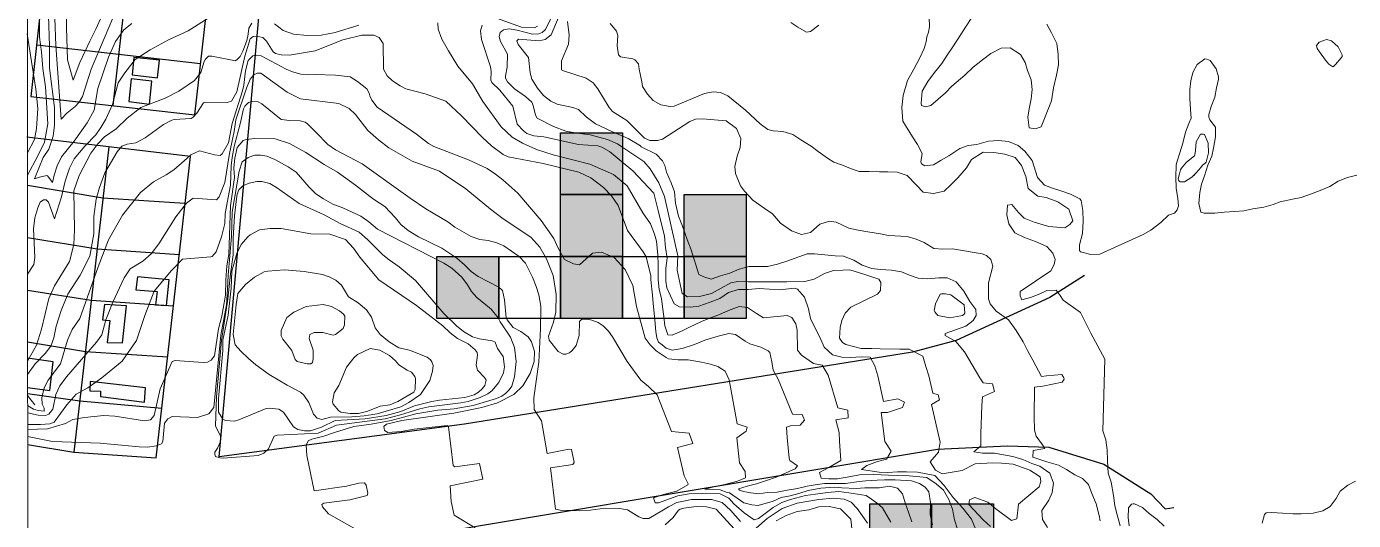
# Model space of a CAD drawing. Header units: metres. Extents: x 47 to 1988, y 46 to 663.
# Drawn here: x 958.8 to 1280.6, y 274.7 to 394.4 of the extents above; entities that cross this region are included whole.
import ezdxf

# ---------------------------------------------------------------- set-up
doc = ezdxf.new("R2010")
doc.units = ezdxf.units.M
for name, color, linetype in [('01_Fina', 7, 'Continuous'), ('02_Media', 7, 'Continuous'), ('casas', 80, 'Continuous'), ('predios', 220, 'Continuous')]:
    doc.layers.add(name, color=color, linetype=linetype)

msp = doc.modelspace()

# ---------------------------------------------------------------- hatches: boundary and pattern name
at = {"layer": '02_Media'}
h = msp.add_hatch(color=256, dxfattribs=at)
h.dxf.hatch_style = 1
h.paths.add_polyline_path([(1103.3, 368.69), (1088.3, 368.69), (1088.3, 353.69), (1103.3, 353.69)])
h = msp.add_hatch(color=256, dxfattribs=at)
h.dxf.hatch_style = 1
h.paths.add_polyline_path([(1103.3, 353.69), (1088.3, 353.69), (1088.3, 338.69), (1103.3, 338.69)])
h = msp.add_hatch(color=256, dxfattribs=at)
h.dxf.hatch_style = 1
h.paths.add_polyline_path([(1133.3, 353.69), (1118.3, 353.69), (1118.3, 338.69), (1133.3, 338.69)])
h = msp.add_hatch(color=256, dxfattribs=at)
h.dxf.hatch_style = 1
h.paths.add_polyline_path([(1073.3, 338.69), (1058.3, 338.69), (1058.3, 323.69), (1073.3, 323.69)])
h = msp.add_hatch(color=256, dxfattribs=at)
h.dxf.hatch_style = 1
h.paths.add_polyline_path([(1103.3, 338.69), (1088.3, 338.69), (1088.3, 323.69), (1103.3, 323.69)])
h = msp.add_hatch(color=256, dxfattribs=at)
h.dxf.hatch_style = 1
h.paths.add_polyline_path([(1133.3, 338.69), (1118.3, 338.69), (1118.3, 323.69), (1133.3, 323.69)])
h = msp.add_hatch(color=256, dxfattribs=at)
h.dxf.hatch_style = 1
h.paths.add_polyline_path([(1178.3, 278.69), (1163.3, 278.69), (1163.3, 263.69), (1178.3, 263.69)])
h = msp.add_hatch(color=256, dxfattribs=at)
h.dxf.hatch_style = 1
h.paths.add_polyline_path([(1193.3, 278.69), (1178.3, 278.69), (1178.3, 263.69), (1193.3, 263.69)])

# ---------------------------------------------------------------- linework, layer by layer
at = {"layer": '01_Fina', "linetype": 'Continuous', "lineweight": 9}
msp.add_line((960.78, 302.69), (959.03, 304.95), dxfattribs=at)
at = {"layer": '01_Fina', "lineweight": 9}
msp.add_lwpolyline([(959.22, 45.61), (1698.31, 45.61), (1697.87, 663.47), (958.78, 663.47), (959.22, 45.61)], dxfattribs=at)
at = {"layer": '01_Fina', "linetype": 'Continuous', "lineweight": 9}
for points in [[(968.47, 416.29), (968.47, 394.23), (968.73, 386.38), (970.09, 381.4), (971.7, 385.71), (974.09, 390.93), (975.59, 393.79), (978.64, 400.56)], [(959, 358.38), (961.54, 363.06), (963.1, 366.44), (963.92, 370.85), (963.41, 379.86), (962.72, 384.23), (962.41, 388.34), (961.96, 391.84), (961.91, 397.07), (961.36, 401.94), (960.51, 403.44), (958.96, 404.69)], [(959.01, 334.38), (960.57, 336.74), (960.81, 338.41), (960.44, 345.42), (960.78, 348.06), (961.48, 350.48), (962.12, 351.84), (962.88, 352.46), (963.5, 352.45), (964.11, 351.82), (965.55, 347.81), (967.25, 353.14), (968.17, 356.99), (969.21, 360.09), (970.29, 362.37), (972.92, 365.44), (975.55, 368.15), (976.83, 370), (977.97, 371.98), (979.65, 375.57), (980.97, 380.78), (982.62, 383.25), (985.16, 386.45), (988.8, 388.76), (993.19, 391.19), (997.95, 393.36), (1002.79, 396.51)], [(964.09, 397.09), (964.33, 389.72), (964.33, 384.37), (965.54, 374.81), (965.53, 370.56), (965.21, 367.88), (964.21, 364.67), (962.78, 362.67), (960.69, 357.5), (961.96, 357.95), (963.71, 358.3), (963.96, 358.17), (965.06, 356.66), (965.45, 358.4), (966.23, 360.63), (967.26, 362.86), (970.31, 366.67), (973.48, 371.11), (975.15, 374.2), (976.09, 379.42), (978.69, 386.98), (980.37, 390.82), (982.4, 393.66), (984.28, 395.15)], [(965.65, 396.48), (965.88, 389.81), (967.15, 371.95), (968.55, 373.4), (970.55, 375.02), (971.56, 376.07), (972.33, 377.48), (974.42, 384.13), (980.73, 398.99)], [(1082.7, 394.5), (1081.97, 394.14), (1078.84, 394.31), (1072.79, 396.46)], [(1086.86, 398.18), (1084.62, 393.74), (1083.8, 393.02), (1083.04, 392.68), (1081.48, 392.58), (1077.74, 393.6), (1075.81, 393.87), (1074.48, 393.65), (1073.61, 393.02), (1073.37, 391.95), (1073.71, 390.83), (1075.46, 387.77), (1075.36, 384.62), (1074.94, 382.52), (1074.98, 381.94), (1075.46, 381.02), (1077.11, 379.37), (1079.76, 377.5), (1081.33, 376.08), (1081.69, 375.29), (1082.19, 372.97), (1082.61, 372.22), (1086.55, 370.18), (1089.6, 369.09), (1092.29, 368.56), (1095.51, 368.15), (1099.66, 367.05), (1102.11, 366.03), (1103.41, 365.09), (1108.5, 361.68), (1109.99, 359.91), (1112.16, 356.52), (1113.52, 353.27), (1116.75, 338.83), (1116.56, 335.38), (1117.81, 329.68), (1119.1, 328.92), (1122.02, 329), (1124.91, 329.7), (1129.63, 332.31), (1131.27, 332.62), (1133.83, 332.57), (1136.75, 332.51), (1139.46, 332.52), (1143.14, 332.57), (1147.57, 332.61), (1149.81, 333.17), (1152.34, 334.54), (1154.53, 335.26), (1156.73, 335.4), (1158.43, 335.42), (1161.85, 334.4), (1165.46, 333.2), (1166.01, 332.38), (1165.93, 330.48), (1165.19, 329.54), (1158.68, 326.42), (1157.33, 324.92), (1156.51, 323.16), (1156.13, 321.48), (1155.95, 318.9), (1156.65, 317.87), (1157.46, 317.33), (1161.22, 316.4), (1163.76, 316.36), (1165.84, 316.34), (1170.55, 316.23), (1172.85, 316.2), (1176.15, 314.52), (1176.92, 312.05), (1177.6, 309.79), (1178.61, 305.56), (1179.89, 305.16), (1180.17, 303.96), (1178.29, 302.83), (1180.38, 293.69), (1179.99, 291.26), (1177.93, 288.89), (1179.25, 286.86), (1180.81, 285.97), (1185.69, 286.83), (1188.89, 288.42), (1193.03, 288.65), (1195.24, 288.62), (1198.05, 288.3), (1202.09, 286.88), (1204.6, 285.24), (1204.77, 284.1), (1204.39, 282.86), (1199.37, 278.62), (1198.93, 275.05), (1197.64, 274.68), (1193.89, 277.51), (1191.94, 279.1), (1188.78, 280.26), (1187.5, 279.7), (1187.33, 278.56), (1190.77, 274.82), (1192.55, 273.24)], [(1087.93, 397.05), (1086.05, 392.39), (1084.53, 391.32), (1083.13, 390.98), (1078.07, 391.42), (1077.7, 390.94), (1078.05, 390.09), (1080.52, 386.93), (1080.89, 383.21), (1081.32, 381.72), (1082.68, 379.46), (1084.17, 377.71), (1085.9, 376.38), (1087.44, 375.61), (1091.31, 374.83), (1092.65, 374.29), (1094.47, 372.55), (1096.77, 370.89), (1100.72, 368.96), (1104.67, 367.29), (1107.66, 365.49), (1107.88, 365.28), (1111.46, 363.49), (1113.02, 361.89), (1113.58, 360.73), (1113.99, 359.14), (1115.11, 356.54), (1115.94, 354.37), (1116.19, 351.64), (1116.87, 348.47), (1117.85, 346.01), (1119.04, 342.78), (1120.01, 340.33), (1121.87, 334.31), (1123.01, 333.72), (1124.82, 333.18), (1127.05, 333.98), (1129.36, 334.64), (1131.58, 335.61), (1134.05, 336.28), (1136.32, 336.28), (1138.45, 336.25), (1140.92, 336.86), (1143.14, 337.59), (1148.1, 339.3), (1149.89, 339.37), (1152.37, 339.11), (1154.86, 338.88), (1156.89, 338.74), (1159.39, 337.76), (1161.48, 336.6), (1163.79, 335.78), (1165.78, 335.5), (1168.57, 335.34), (1170.96, 334.96), (1172.89, 334.2), (1175.01, 333.44), (1177.31, 333.29), (1180.06, 333.54), (1182.07, 333.51), (1184.22, 332.56), (1186.08, 330.31), (1187.52, 327.78), (1188.99, 325.84), (1189.06, 324.38), (1188.39, 323.16), (1186.62, 321.81), (1181.6, 320.04), (1181.6, 319.5), (1184.15, 318.07), (1186.23, 315.55), (1190.02, 309.3), (1190.8, 308.06), (1193.09, 307.84), (1193.57, 305.95), (1190.63, 304.7), (1190.51, 302.53), (1190.21, 295.7), (1190.24, 292.76), (1188.55, 291.36), (1190.65, 291.03), (1193.51, 290.97), (1195.76, 290.61), (1197.97, 290.21), (1200.4, 289.46), (1202.58, 288.53), (1204.51, 287.86), (1206.93, 286.13), (1207.87, 283.72), (1207.51, 281.45), (1206.71, 279.59), (1204.99, 277.08), (1205.22, 274.9), (1206.38, 273.01)], [(1177.7, 396.74), (1177.79, 394.37), (1177.5, 393.06), (1177.16, 391.91), (1176.98, 390.77), (1176.47, 389.14), (1175.46, 386.86), (1173.95, 384.09), (1172.44, 381.32), (1171.41, 377.73), (1171.05, 374.79), (1171.33, 371.51), (1173.65, 367.73), (1174.89, 365.87), (1175.99, 363.63), (1175.66, 361.64), (1175.87, 361.12), (1176.67, 360.7), (1178.73, 360.89), (1180.57, 362.03), (1182.5, 363.12), (1185.11, 364.91), (1187.18, 365.59), (1189.26, 365.85), (1192.06, 366.65), (1194.52, 366.79), (1196.97, 366.59), (1199.25, 365.58), (1200.87, 364.25), (1202.64, 361.93), (1203.94, 357.84), (1205.65, 355.97), (1207.63, 355.24), (1209.85, 354.52), (1211.99, 353.83), (1214.25, 352.69), (1214.6, 352.24), (1214.97, 349.84), (1215.03, 347.26), (1214.92, 344.25), (1214.13, 341.49), (1214.16, 340.18), (1214.42, 339.78), (1216.92, 339.18), (1219.12, 339.24), (1229.61, 343.99), (1231.45, 345.08), (1233.89, 346.95), (1235.71, 348.73), (1237.19, 349.2), (1237.86, 350.02), (1238.2, 351), (1237.99, 352.72), (1237.57, 355.28), (1237.51, 357.94), (1237.62, 360.85), (1237.74, 361.58), (1238.46, 363.8), (1239.2, 366.2), (1239.9, 368.85), (1240.68, 370.95), (1241.22, 372.24), (1241.11, 374.35), (1240.9, 377.03), (1240.95, 379.16), (1241.17, 381.29), (1241.62, 383.3), (1242.71, 385.23), (1244.53, 386.58), (1245.05, 386.57), (1245.88, 386.23), (1247.34, 384.22), (1247.86, 382.22), (1247.86, 381.7), (1247.35, 379.6), (1246.95, 377.31), (1246.09, 375.09), (1245.49, 373.09), (1245.51, 372.47), (1245.79, 371.83), (1247.14, 370.03), (1247.11, 367.69), (1246.69, 364.97), (1246.24, 362.99), (1245.27, 360.8), (1244.45, 358.27), (1243.76, 356.22), (1243.31, 354.19), (1243.09, 351.56), (1243.58, 349.45), (1244.38, 349.18), (1247.01, 349.21), (1249.27, 349.42), (1251.85, 349.56), (1254.05, 349.74), (1256.17, 350.21), (1258.86, 350.68), (1261.16, 351.31), (1262.81, 351.94), (1265.79, 352.57), (1267.89, 353.02), (1270.2, 353.81), (1272.55, 354.67), (1274.88, 355.68), (1276.93, 356.93), (1279.13, 357.88), (1281.39, 358.42)], [(1188.02, 396.63), (1186.5, 394.26), (1185.41, 392.48), (1183.41, 389.49), (1182.06, 387.52), (1180.75, 385.52), (1179, 383.33), (1177.4, 381.11), (1176.02, 378.74), (1175.75, 375.9), (1175.81, 375.33), (1176.77, 375.01), (1178.08, 375.32), (1181.63, 378.36), (1183.22, 380), (1186.33, 382.63), (1188.39, 384.62), (1190.64, 386.34), (1192.63, 387.88), (1195.13, 389.2), (1197.36, 389.29), (1199.85, 387.67), (1200.96, 385.76), (1201.55, 383.76), (1202.4, 381.53), (1202.68, 379.18), (1202.41, 376.91), (1201.93, 374.47), (1201.62, 372.46), (1201.94, 369.9), (1203.4, 369.62), (1204.88, 370.1), (1207.35, 376.4), (1207.89, 379.58), (1208.55, 382.63), (1209.05, 385.14), (1209.01, 387.7), (1208.62, 390.35), (1207.38, 392.9), (1206.27, 395)], [(958.97, 392.66), (961.03, 379.29), (961.54, 374.59), (961.17, 369.75), (960.67, 367.07), (958.99, 363.81)], [(959.03, 313.32), (961.23, 317.23), (962.4, 321.08), (964.21, 328.5), (965.55, 331.56), (969.16, 337.44), (970.25, 341.56), (970.43, 345.18), (970.25, 354.59), (971.55, 358.31), (974.37, 363.75), (976.08, 366.01), (977.66, 367.69), (980.55, 369.64), (983.21, 372.22), (986.48, 374.78), (992.36, 377.06), (995.75, 378.76), (999.52, 381.32), (1001.06, 383.31), (1001.87, 385.96), (1002.17, 386.55), (1002.94, 387.24), (1003.71, 387.24), (1009.44, 386.12), (1009.97, 386.51), (1010.55, 387.19), (1011.23, 388.5), (1012.1, 390.82), (1012.48, 392.03), (1012.73, 394.05), (1013.43, 395.26)], [(1018.95, 395.13), (1021.04, 393.45), (1023.55, 392.61), (1026.86, 392.24), (1030.26, 392.38), (1033.65, 392.97), (1039.38, 394.81)], [(1058.52, 395.35), (1058.62, 393.79), (1059.49, 391.41), (1061.09, 388.52), (1063.42, 384.86), (1066.95, 380.53), (1069.48, 376.28), (1073.88, 370.11), (1076.59, 367.59), (1079.03, 366.16), (1082.48, 364.62), (1086.49, 363.35), (1095.38, 361.05), (1101.14, 358.54), (1104.48, 355.84), (1108.25, 349.26), (1110.14, 346.57), (1111.07, 344.14), (1111.53, 342.37), (1111.87, 339.04), (1111.98, 336.73), (1111.95, 334.72), (1111.93, 333), (1112.19, 330.69), (1112.74, 328.53), (1113.01, 326.49), (1113.38, 324.16), (1113.61, 321.91), (1114.32, 319.7), (1115.36, 319.61), (1117.62, 320.6), (1119.58, 321.52), (1122.44, 322.91), (1124.65, 323.85), (1126.7, 324.54), (1129.06, 325.62), (1131.63, 326.6), (1133.61, 326.32), (1135.82, 324.84), (1137.53, 323.84), (1143.22, 324.38), (1144.36, 323.88), (1145.39, 322.35), (1145.66, 320.86), (1145.8, 315.97), (1146.75, 314.76), (1149.62, 312.75), (1151.77, 312.35), (1153.16, 309.89), (1155.57, 301.97), (1158, 301.46), (1158.02, 299.59), (1155.1, 299.1), (1155.89, 296.02), (1155.91, 293.94), (1156.14, 291.54), (1156.26, 289.22), (1153.37, 287.53), (1151.13, 286.3), (1151.51, 284.92), (1153.39, 284.77), (1155.5, 284.75), (1158.69, 285.31), (1160.81, 285.74), (1164.29, 285.85), (1167.86, 285.64), (1170.04, 285.58), (1172.84, 285.5), (1177.1, 285.14), (1179.37, 283.59), (1181.2, 282.05), (1182.45, 279.81), (1183.39, 277.43), (1183.81, 274.84), (1184.54, 272.61)], [(1069.25, 394.81), (1068.91, 393.36), (1069.1, 391.32), (1071.33, 384.71), (1071.47, 383.54), (1071.38, 381.4), (1071.65, 380.84), (1073.58, 378.98), (1076.73, 375.17), (1077.79, 370.8), (1079.32, 369.13), (1080.13, 368.5), (1081.83, 367.98), (1084.24, 367.7), (1092.68, 365.82), (1097.3, 365.54), (1098.33, 365.2), (1100.16, 364.13), (1105.83, 359.47), (1110.89, 354.04), (1112, 349.82), (1113.51, 343.62), (1113.76, 340.88), (1114.16, 338.29), (1113.84, 335.85), (1113.8, 332.68), (1114.04, 331.07), (1115.81, 327.24), (1117.15, 326.46), (1119.8, 326.38), (1121.85, 326.68), (1124.58, 327.6), (1126.91, 328.54), (1129.06, 329.95), (1131.42, 330.7), (1133.81, 330.7), (1136.49, 330.91), (1141.46, 330.62), (1144.98, 331.02), (1145.8, 330.75), (1147.48, 328.86), (1148.41, 326.01), (1148.93, 323.66), (1150.01, 321.3), (1151.19, 319.15), (1152.2, 316.7), (1154.24, 314.87), (1156.55, 314.25), (1158.64, 314.2), (1161.2, 314.33), (1163.38, 314.31), (1164.53, 312.21), (1165.26, 309.76), (1166.66, 303.56), (1170.07, 304.18), (1171.7, 303.36), (1171.24, 302.06), (1167.56, 300.89), (1166.05, 300.83), (1166.93, 293.82), (1168.51, 291.45), (1167.37, 289.57), (1165.14, 288.96), (1162.57, 287.98), (1161.25, 287.02), (1165.53, 286.38), (1167.64, 286.35), (1169.98, 286.44), (1172.16, 286.46), (1174.84, 286.42), (1179.07, 285.56), (1181.31, 283.14), (1183.55, 280.29), (1185.86, 277.68), (1187.98, 275), (1188.9, 272.69)], [(1090, 395.64), (1090.38, 392.32), (1090.23, 390.14), (1088.5, 386.12), (1088.54, 383.96), (1089.02, 383.68), (1094.48, 381.95), (1096.23, 380.78), (1097.34, 379.32), (1100.11, 374.81), (1100.93, 373.81), (1104.37, 371.69), (1108.62, 367.41), (1109.93, 366.8), (1111.83, 366.83), (1113.02, 367.17), (1119.67, 371.38), (1121.04, 371.96), (1122.69, 372.1), (1128.44, 371.58), (1130.97, 369.75), (1131.98, 367.27), (1131.84, 365.12), (1131.1, 362.99), (1130.59, 360.49), (1130.74, 358.83), (1131.97, 355.85), (1132.91, 354.49), (1134.95, 352.32), (1137.66, 350.4), (1139.71, 349.03), (1141.64, 346.73), (1144.27, 344.89), (1146.77, 344.03), (1148.89, 344.53), (1151.21, 346.51), (1153.49, 347.22), (1155.16, 347.03), (1158.21, 345.59), (1160.51, 345.06), (1162.84, 344.63), (1165.86, 344.19), (1167.86, 343.77), (1172.38, 343.5), (1174.57, 342.92), (1176.5, 342.06), (1178.85, 340.59), (1181.05, 340.49), (1183.37, 340.53), (1190.55, 339.3), (1191.64, 338.89), (1192.65, 337.97), (1193.13, 336.32), (1192.08, 332.3), (1192.05, 328.45), (1192.46, 327.24), (1193.91, 325.47), (1196.96, 323.35), (1198.78, 320.77), (1200.46, 318.01), (1201.51, 315.92), (1202.85, 313.52), (1204.93, 309.6), (1206.15, 309.73), (1209.86, 310.06), (1210.38, 309.3), (1210.4, 308.94), (1209.98, 308.18), (1205.28, 307.23), (1203.21, 306.98), (1203.13, 299.78), (1203.24, 296.62), (1203.66, 295.12), (1205.19, 293), (1205.75, 292.13), (1202.95, 291.63), (1202.85, 290.01), (1206.26, 288.93), (1209.07, 288.11), (1210.97, 287.02), (1213.04, 285.79), (1214.85, 284.84), (1216.32, 283.38), (1217.15, 281.26), (1218.17, 278.76), (1218.92, 275.91), (1219.13, 274.63)], [(1224.06, 273.35), (1223.29, 276.04), (1222.73, 278.27), (1222.4, 280.77), (1221.85, 283.95), (1221.1, 286.18), (1220.92, 289.22), (1220.84, 291.8), (1220.58, 294.2), (1219.78, 296.43), (1220.27, 313.81), (1216.89, 320.06), (1214.39, 325.12), (1210.19, 328.13), (1209.43, 329.24), (1208.49, 330.54), (1206.27, 330.46), (1204.34, 329.56), (1202.27, 328.73), (1200.15, 328.21), (1199.78, 329.13), (1199.78, 330.21), (1207.24, 335.25), (1207.99, 336.74), (1208.24, 337.99), (1207.71, 339.53), (1206.21, 341.09), (1203.51, 342.31), (1200.84, 343.32), (1198.44, 344.44), (1197.05, 346.59), (1196.53, 348.75), (1196.7, 351.12), (1197.76, 351.3), (1199.37, 349.32), (1200.76, 347.98), (1203.14, 347.05), (1206.7, 345.99), (1210.62, 345.61), (1211.78, 346.42), (1212.52, 347.34), (1211.59, 350.14), (1208.93, 351.91), (1206.04, 353.03), (1204.03, 353.32), (1201.71, 355.2), (1201.15, 358.12), (1200.09, 360.74), (1198.56, 362.72), (1196.06, 363.51), (1193.34, 363.93), (1190.83, 363.98), (1187.99, 362.22), (1186.73, 360.22), (1184.68, 357.76), (1182.86, 356.01), (1181.35, 354.56), (1178.76, 353.97), (1176.21, 354.27), (1174.59, 355.99), (1172.4, 358.32), (1169.92, 359.13), (1167.67, 359.21), (1165.66, 359.24), (1163.12, 359.27), (1160.73, 359.32), (1158.61, 360.04), (1156.68, 360.8), (1154.58, 361.53), (1153.04, 362.52), (1150.8, 364.12), (1149.04, 365.46), (1146.55, 367.01), (1144.6, 368.25), (1142.21, 368.99), (1139.89, 369.16), (1138.57, 369.5), (1136.72, 370.82), (1133.14, 374.15), (1128.85, 377.63), (1127.09, 378.41), (1125.33, 378.6), (1123.18, 378.21), (1115.81, 375.14), (1114.9, 375.08), (1112.58, 375.48), (1110.72, 376.5), (1109.4, 378.07), (1108.18, 379.91), (1107.99, 381.05), (1107.37, 384.07), (1107.22, 385.4), (1106.32, 386.33), (1105.84, 386.58), (1102.83, 387.11), (1102.35, 387.62), (1102.06, 389.8), (1102.17, 392.24), (1101.89, 393.31), (1100.32, 395.2)], [(1144.16, 395.4), (1145.85, 394.26), (1147.97, 393.05), (1148.9, 393.2), (1150.93, 394.79)], [(959.03, 310.1), (960.86, 312.7), (963.3, 315.17), (964.67, 316.92), (965.39, 318.98), (965.95, 321.82), (967.17, 325.56), (968.78, 329.55), (971.82, 334.16), (974.09, 338.79), (975.07, 344.21), (975.13, 348.35), (975.65, 352.6), (976.46, 355.42), (977.79, 358.96), (980.77, 364.06), (981.92, 365.44), (983.17, 365.96), (985.29, 366.23), (987.53, 367.48), (991.97, 370.71), (994.05, 371.71), (994.6, 371.9), (998.74, 372.16), (999.23, 372.45), (1000.12, 373.44), (1001.68, 375.96), (1002.17, 376.08), (1007.44, 376.04), (1008.52, 376.36), (1009.78, 378.64), (1011.73, 387.27), (1013.01, 391.44), (1013.78, 392.06), (1014.64, 392.13), (1016.07, 391.75), (1017, 390.88), (1018.6, 388.29), (1019.19, 387.94), (1020.5, 387.58), (1022.59, 387.48), (1028.74, 388.55), (1035.5, 391.2), (1040.12, 392.37), (1043.02, 392.38), (1044.33, 391.75), (1045.3, 390.34), (1045.35, 384.07), (1046.27, 382.53), (1047.53, 381.27), (1049.37, 380.05), (1050.73, 379.37), (1055.42, 378.1), (1060.47, 376.33), (1064.28, 372.77), (1069.39, 367.5), (1071.51, 365.53), (1074.34, 363.42), (1075.6, 362.82), (1084.04, 361.21), (1092.7, 359.15), (1095.65, 357.72), (1098.71, 355.42), (1100.68, 353.41), (1102.24, 351.04), (1104.56, 344.96), (1108.35, 339.83), (1109.06, 338.61), (1110.19, 333.97), (1110.17, 333), (1110.6, 329.28), (1110.74, 327.31), (1111.17, 323.31), (1111.39, 320.47), (1111.61, 318.94), (1112.09, 317.95), (1112.9, 317.29), (1113.87, 316.46), (1115.34, 315.95), (1117.8, 316.41), (1120.8, 317.34), (1123.25, 318.42), (1126.56, 319.4), (1129.13, 320.05), (1130.74, 319.77), (1133.05, 318.18), (1134.19, 317.51), (1136.83, 316.68), (1138.64, 315.78), (1139.06, 315.38), (1139.53, 313.12), (1139.89, 311.13), (1141.07, 308.98), (1144.56, 300.43), (1146.92, 300.4), (1147.42, 299.02), (1146.44, 297.82), (1144.09, 297.62), (1143.09, 297.3), (1143.28, 294.79), (1143.78, 289.8), (1143.91, 289.21), (1145.77, 287.96), (1145.22, 287.2), (1142.41, 285.96), (1140.55, 285.2), (1138.26, 284.36), (1135.81, 283.56), (1133.55, 283), (1131.49, 282.36), (1131.72, 282.02), (1132.63, 281.71), (1134.44, 281.38), (1136.4, 281.16), (1138.46, 281.49), (1140.83, 281.58), (1143.22, 282.03), (1145.79, 282.45), (1148.07, 283.02), (1150.05, 283.33), (1152.32, 283.68), (1155.05, 283.67), (1157.44, 283.64), (1160.69, 284.17), (1162.35, 284.3), (1165.08, 284.42), (1166.9, 284.55), (1169.47, 284.51), (1173.4, 284.31), (1175.35, 283.68), (1176.71, 282.76), (1177.64, 281.6), (1178.06, 279.01), (1177.95, 276.15), (1178.51, 273.61)], [(1275.68, 384.66), (1276.27, 385.25), (1277.63, 386.84), (1277.87, 387.17), (1277.9, 387.6), (1276.9, 389.55), (1275.26, 390.99), (1274.03, 391.26), (1272.26, 390.67), (1271.67, 389.85), (1271.79, 389.14), (1272.39, 388.33), (1273.81, 386.25), (1274.65, 385.32), (1275.62, 384.71)], [(959.04, 302.56), (960.45, 301.69), (961.59, 301.34), (963.06, 301.22), (963.07, 301.89), (962.57, 302.85), (962.47, 304.4), (963.02, 306.85), (964.06, 308.73), (966.99, 312.68), (968.75, 318.42), (969.82, 320.99), (971.67, 323.68), (976.12, 336.17), (978.67, 342.73), (982.02, 348.72), (986.42, 354.18), (989.54, 356.81), (992.67, 358.5), (994.49, 359.72), (997.04, 361.9), (998.61, 363.33), (1000.76, 364.33), (1004.37, 363.3), (1005.76, 363.19), (1006.22, 363.59), (1007.74, 366.22), (1008.62, 370.93), (1011.12, 378.84), (1011.45, 380.23), (1011.91, 383.69), (1012.57, 386.2), (1013.67, 387.35), (1014.48, 387.48), (1015.69, 387.37), (1021.76, 384.08), (1023.32, 383.43), (1025.34, 382.91), (1027.04, 382.75), (1028.77, 382.83), (1033.74, 382.66), (1037.23, 382.24), (1039.08, 381.15), (1041.29, 379.33), (1041.89, 378.26), (1042.01, 377.62), (1042.52, 376.55), (1043.83, 374.87), (1053.32, 368.32), (1056.29, 366.06), (1057.58, 365.39), (1065.93, 362.11), (1070.49, 359.99), (1072.52, 358.68), (1074.33, 357.25), (1077.9, 354.05), (1083.6, 347.44), (1086.67, 343.05), (1087.6, 340.86), (1089.25, 337.94), (1091.41, 336.94), (1092.85, 336.68), (1096.03, 339.53), (1098.21, 339.74), (1101.33, 338.48), (1103.94, 335.55), (1105.82, 331.65), (1106.71, 326.57), (1108.78, 318.89), (1110, 317.25), (1111.49, 315.84), (1113.87, 314.18), (1114.5, 313.87), (1116.86, 313.63), (1119.23, 313.62), (1122.51, 313.07), (1124.63, 312.55), (1126.43, 312.04), (1128.21, 310.87), (1129.19, 308.78), (1131.1, 298.14), (1133.57, 297.33), (1133.35, 296.31), (1131.03, 294.75), (1131.73, 288.63), (1133.08, 286.56), (1133.12, 285.03), (1131.23, 284.19), (1128.11, 283.43), (1126.14, 283), (1123.25, 282.28), (1127.03, 282.08), (1128.69, 281.46), (1129.29, 281.37), (1132.74, 278.98), (1134.7, 278.5), (1136.21, 278.33), (1139.85, 279.35), (1141.83, 280.23), (1143.96, 280.66), (1146.08, 281.23), (1148.36, 281.96), (1151.39, 282.53), (1154.72, 282.79), (1156.53, 282.61), (1160.03, 282.47), (1162.07, 282.61), (1165.59, 282.61), (1168.09, 283.02), (1170.05, 282.54), (1171.24, 281.16), (1171.88, 278.95), (1172.68, 276.69), (1173.48, 274.36)], [(959.04, 300.81), (961.61, 300.23), (963.34, 300.13), (964.21, 300.47), (965.15, 301.66), (965.85, 305.24), (966.86, 307.31), (968.49, 309.49), (975.76, 317.95), (977.04, 319.72), (978, 323.33), (979.74, 327.58), (982.48, 333.53), (983.95, 335.69), (986.96, 337.54), (989.03, 339.3), (990.88, 341.72), (994.95, 348.28), (997.59, 351.65), (999.18, 352.8), (1004.84, 352.45), (1005.53, 353.16), (1006.88, 356.65), (1007.97, 363.65), (1009.14, 368.98), (1009.53, 371.82), (1012.11, 379.47), (1013.03, 381.7), (1013.8, 382.67), (1014.73, 383.11), (1015.63, 383.11), (1022, 378.51), (1025.21, 376.91), (1034.51, 375.81), (1037.01, 374.58), (1038.54, 373.12), (1041.59, 369.25), (1044.15, 366.97), (1046.66, 365.05), (1052.29, 361.83), (1058.92, 359.4), (1065.35, 355.11), (1071.31, 350.19), (1074.41, 347.85), (1081.12, 343.37), (1083.29, 340.95), (1084.87, 338.13), (1086.54, 334.11), (1087.2, 329.51), (1087.13, 325.16), (1086.61, 322.75), (1085.36, 319.39), (1085.55, 318.38), (1087.71, 315.64), (1088.91, 314.98), (1089.59, 315.01), (1090.45, 315.35), (1091.1, 315.92), (1092.08, 317.11), (1092.84, 319.52), (1092.89, 322.9), (1093.34, 323.39), (1093.97, 323.53), (1094.79, 323.51), (1095.89, 323.24), (1097.38, 322.71), (1098.65, 321.9), (1099.89, 320.6), (1100.9, 319.25), (1104.47, 313.27), (1107.75, 308.72), (1109.66, 307.17), (1111.69, 305.16), (1115.2, 296.26), (1119.51, 295.82), (1120.35, 293.35), (1116.64, 292.36), (1118.24, 285.47), (1119.25, 283.56), (1119.2, 283.3), (1116.53, 281.82), (1113.28, 280.98), (1110.8, 280.16), (1111.26, 278.95), (1112.02, 278.94), (1116.73, 280.7), (1119.46, 281.12), (1122.79, 281.23), (1127.02, 281.17), (1129.13, 280.09), (1130.32, 278.71), (1132.86, 276.56), (1135.25, 274.83), (1136.32, 275.15), (1139.84, 277.83), (1141.97, 279.02), (1144.1, 279.75), (1147.74, 280.76), (1150.16, 281.03), (1153.04, 281.45), (1155.77, 281.72), (1158.23, 281.42), (1162.38, 280.73), (1163.7, 279.89), (1165.19, 278.81), (1166.34, 277.79), (1168.41, 274.26)], [(1131.96, 274.47), (1129.52, 277.18), (1127.48, 279.08), (1124.91, 279.76), (1120.02, 279.76), (1117.31, 279.22), (1116.5, 279.08), (1114.46, 277.99), (1112.85, 277.03), (1109.71, 275.16), (1108.35, 275.18), (1107.28, 275.6), (1104.55, 277.26), (1102.58, 277.55), (1099.12, 277.65), (1095.51, 277.17), (1093, 277.02), (1088.24, 277.17), (1087.09, 277.41), (1085.88, 287.42), (1091.27, 288.24), (1091.61, 288.72), (1090.96, 291.86), (1090.31, 291.95), (1085.06, 290.94), (1083.66, 298.82), (1081.87, 301.57), (1081.79, 304.42), (1083.04, 313.04), (1083.45, 321.11), (1083.53, 326.66), (1083.05, 329.36), (1082.34, 331.42), (1081.46, 333.7), (1079.82, 337.11), (1078.22, 338.7), (1074.53, 341.24), (1072.81, 342.01), (1070.73, 342.56), (1068.69, 342.82), (1066.61, 343.53), (1062.66, 345.77), (1060.93, 347.09), (1055.66, 350.25), (1051.86, 352.79), (1040.2, 361.16), (1033.71, 364.53), (1031.84, 365.82), (1029.06, 368.79), (1026.93, 370.85), (1026.32, 371.25), (1025.11, 371.57), (1022.66, 371.64), (1020.5, 371.92), (1015.84, 375.69), (1014.99, 376.2), (1013.51, 376.26), (1012.6, 376.05), (1011.69, 375.12), (1011.41, 374.45), (1010.69, 371.17), (1009.17, 365.39), (1008.68, 362.7), (1008.42, 360.67), (1008.28, 356), (1006.99, 349.13), (1006.85, 346.7), (1006.08, 343.49), (1004.75, 339.78), (1003.83, 338.72), (1003.44, 338.57), (996.57, 338.07), (993.95, 335.26), (989.74, 330.28), (987.45, 324.36), (985.43, 318.3), (981.99, 313.3), (977.02, 309.24), (973.62, 306.83), (970.85, 305.3), (968.58, 302.69), (965.44, 298.54), (964.43, 298.14), (962.13, 297.92), (959.04, 297.96)], [(1067.62, 272.92), (1062.51, 275.98), (1061.75, 279.25), (1061.53, 283.06), (1069.42, 284.71), (1068.67, 288.52), (1062.68, 287.66), (1062.21, 288), (1061.14, 297.39), (1060.8, 297.73), (1052.81, 296.81), (1049.67, 296.28), (1046.41, 296.04), (1045.59, 296.47), (1045.43, 297.46), (1046.07, 298.03), (1049.83, 298.9), (1062.39, 300.68), (1069.2, 302.07), (1073.03, 303.18), (1076.94, 305.2), (1079.17, 307.36), (1080.96, 310.31), (1081.9, 313.19), (1081.95, 315.68), (1081.26, 318.02), (1080.46, 319.19), (1078.63, 320.47), (1076.78, 321.48), (1075.32, 323.35), (1075.1, 323.85), (1074.73, 328.16), (1074.19, 330.43), (1073.33, 331.23), (1068.31, 333.82), (1066.58, 335.06), (1065.01, 336.66), (1063.1, 338.29), (1059.5, 340.73), (1053.84, 343.45), (1051.34, 344.98), (1049.59, 346.48), (1048.27, 348.08), (1045.65, 350.77), (1042.95, 352.55), (1038.59, 356.02), (1034.21, 359.14), (1031, 360.99), (1026.53, 363.91), (1022.53, 366.07), (1019.05, 367.21), (1014.14, 367.26), (1012.02, 367.07), (1011.31, 366.83), (1009.83, 365.08), (1009.3, 362.5), (1009.06, 360.16), (1009.19, 357.87), (1008.23, 350.96), (1007.84, 339.15), (1007.38, 336.44), (1007.11, 333.01), (1007.05, 329.29), (1006.14, 324.23), (1005.35, 321.13), (1004.34, 314.63), (1003.57, 313.57), (1002.66, 313.08), (1001.65, 312.99), (994.86, 313.45), (994.07, 313.27), (991.15, 306.62), (989.76, 300.13), (988.81, 299.12), (987.35, 298.88), (980.19, 299.94), (977.51, 300.13), (972.82, 299.65), (970.02, 299.16), (968.22, 298.18), (963.89, 296.88), (959.04, 296.78)], [(1241.85, 358.33), (1243.58, 360.23), (1244.01, 360.86), (1244.59, 361.26), (1244.87, 361.56), (1245.42, 363.8), (1245.34, 366.17), (1244.49, 368.24), (1244.27, 368.36), (1243.49, 368.35), (1242.45, 366.52), (1242.26, 364.39), (1242.15, 363.32), (1242.03, 363.06), (1240.11, 361.57), (1238.9, 360.08), (1238.66, 359.7), (1238.41, 358.72), (1238.12, 357.48), (1238.19, 357.17), (1238.33, 356.98), (1238.61, 356.81), (1239.6, 356.75), (1241.42, 357.96), (1242.45, 358.96)], [(959.04, 295.01), (965.06, 293.82), (976.61, 293.45), (986.07, 292.53), (988.15, 292.5), (990.26, 292.78), (991.5, 293.25), (991.81, 293.86), (992.26, 298.3), (993.08, 299.36), (994.11, 299.91), (1000.28, 299.66), (1002.98, 300.52), (1004.23, 302.06), (1005.94, 319.63), (1007.24, 326.99), (1007.53, 330.78), (1007.64, 334.14), (1008.49, 343.57), (1008.66, 349.42), (1010.36, 359.37), (1011.06, 361.66), (1012.54, 362.71), (1014.17, 363.23), (1015.56, 363.23), (1017.05, 362.99), (1019.01, 362.23), (1022.23, 360.45), (1024.15, 359.12), (1027.34, 355.47), (1028.92, 353.89), (1030.79, 352.64), (1033.04, 351.4), (1035.49, 350.49), (1039.87, 348.5), (1041.8, 347.13), (1043.91, 345.31), (1059.97, 337.07), (1061.94, 335.83), (1064.33, 333.67), (1065.75, 331.8), (1066.73, 330.17), (1068.02, 328.78), (1071.48, 325.88), (1073.18, 323.81), (1073.61, 322.87), (1076.15, 319.1), (1077.16, 316.63), (1077.51, 313.21), (1077.13, 309.53), (1076.45, 307.21), (1075.83, 306.39), (1074.96, 305.48), (1074.05, 304.85), (1072.75, 304.23), (1067.12, 302.59), (1062.5, 301.77), (1058.5, 301.43), (1053.21, 300.57), (1047.23, 298.93), (1042.38, 298.03), (1038.17, 297.45), (1033.43, 296.03), (1030.89, 295.1), (1027.97, 294.43), (1027.07, 293.97), (1026.59, 292.96), (1026.73, 290.41), (1028.56, 281.89), (1036.37, 283.04), (1039.38, 283.72), (1040.78, 283.83), (1041.13, 283.26), (1041.53, 281.28), (1041.39, 280.78), (1037.2, 279.72), (1030.92, 278.88), (1030.41, 278.58), (1030.55, 278.03), (1032, 276.3), (1039.01, 272.3)], [(1182.71, 323.79), (1185.34, 324.28), (1185.82, 324.42), (1186.13, 324.65), (1186.35, 324.96), (1186.16, 326.95), (1182.96, 329.4), (1181.69, 329.61), (1180.65, 329.65), (1180.34, 329.53), (1179.25, 327.23), (1178.92, 325.62), (1179.06, 325.31), (1179.8, 324.38), (1182.73, 323.78)], [(1281.12, 284.25), (1279.24, 283.28), (1277.39, 281.79), (1276.37, 279.98), (1274.95, 278.08), (1273.21, 277.04), (1270.83, 276.43), (1267.94, 276.3), (1265.86, 276.32), (1263.37, 276.43), (1260.84, 276.6), (1259.44, 276.57), (1258.99, 276.15), (1258.44, 274.07)], [(1162.77, 274.07), (1161.44, 275.89), (1160.25, 277.57), (1158.76, 279.11), (1157.11, 279.88), (1154.39, 280.07), (1150.97, 279.74), (1148.51, 279.35), (1145.65, 278.91), (1142.04, 277.6), (1138.44, 275.13), (1135.76, 272.84)], [(1130.39, 272.66), (1126.07, 277.4), (1123.68, 278), (1121.16, 278.04), (1118.23, 277.71), (1117.33, 277.46), (1116.9, 277.17), (1115.57, 275.44), (1113.68, 273.64)], [(1159, 271.99), (1158.7, 274.98), (1156.18, 277.52), (1153.41, 278.05), (1150.92, 277.96), (1148.48, 277.29), (1145.67, 276.85), (1142.99, 275.89), (1140.6, 274.57)], [(1234.69, 273.29), (1232.99, 274.92), (1231.04, 276.37), (1229.4, 277.86), (1227.51, 278.71), (1227.21, 278.71), (1226.8, 278.6), (1226.06, 277.73), (1226, 275.41), (1226.21, 273.42)]]:
    msp.add_lwpolyline(points, dxfattribs=at)
for points in [[(1018.8, 295.09), (1017.47, 292.09), (1016.29, 291.03), (1014.99, 290.46), (1006.49, 289.76), (1005.62, 289.84), (1004.58, 290.16), (1004.42, 290.76), (1004.48, 291.28), (1005.13, 292.24), (1005.8, 293.83), (1005.81, 295.12), (1004.63, 297.63), (1004.88, 304.67), (1006.08, 318.34), (1007.62, 328.31), (1008.23, 334.49), (1008.87, 339.1), (1008.9, 343.05), (1009.19, 348.51), (1009.7, 352.69), (1009.85, 353.77), (1010.27, 354.89), (1011.2, 355.85), (1012.77, 356.47), (1014.66, 356.85), (1015.87, 356.88), (1017.76, 356.35), (1019.44, 355.42), (1024.93, 351.56), (1030.95, 348.77), (1034.81, 346.66), (1039.48, 344.56), (1041.48, 342.84), (1045.16, 339.11), (1046.69, 337.84), (1049.17, 336.15), (1053.08, 332.83), (1059.97, 324.9), (1063.09, 321.87), (1064.75, 320.49), (1066.96, 319.17), (1068.66, 318.72), (1071.74, 318.21), (1072.44, 317.94), (1072.97, 316.38), (1074.36, 314.42), (1074.72, 311.93), (1074.43, 310.47), (1073.3, 308.1), (1071.59, 306.12), (1070.63, 305.43), (1068.8, 304.47), (1065.87, 303.5), (1064.09, 303.17), (1056.34, 302.25), (1054.17, 301.77), (1049.46, 300.26), (1045.75, 299.36), (1033.95, 297.82), (1029.47, 295.85), (1019.56, 295.37)], [(1068.42, 305.77), (1069.28, 306.63), (1069.91, 307.45), (1070.26, 308.71), (1069.86, 309.38), (1068.17, 311.1), (1067.8, 312.34), (1068.17, 314.79), (1068.05, 315.43), (1067.55, 316.09), (1065.92, 317.55), (1063.33, 318.78), (1061.54, 320.16), (1059.75, 321.87), (1053.36, 326.77), (1044.23, 333.05), (1039.65, 338.52), (1038.07, 340.67), (1036.12, 342.84), (1032.37, 344.14), (1027.73, 344.18), (1020.54, 345.51), (1017.86, 345.46), (1015.28, 345.18), (1013.05, 343.98), (1012.46, 343.49), (1010.85, 341.57), (1009.75, 339.39), (1008.57, 335.12), (1008.37, 331.02), (1007.66, 324.46), (1006.37, 318.4), (1006.35, 315.9), (1005.33, 304.27), (1005.34, 300.91), (1006.39, 299.27), (1007.06, 298.91), (1009.22, 298.75), (1010.29, 299.06), (1016.9, 301.83), (1017.61, 301.91), (1019.97, 301.69), (1021.1, 300.91), (1023.53, 297.39), (1024.6, 296.74), (1026.2, 296.38), (1027.64, 296.38), (1030.29, 297.34), (1033.66, 298.93), (1040.88, 299.36), (1046.03, 300.12), (1049.54, 301.14), (1052.85, 302.47), (1057.11, 303.55), (1058.93, 303.86), (1065.05, 304.47), (1067.32, 305.13)], [(1012.64, 313.98), (1010.79, 315.71), (1009.41, 317.31), (1008.89, 319.76), (1009.58, 327.01), (1010.04, 329.7), (1011.86, 331.88), (1014.03, 333.67), (1016.42, 334.95), (1017.3, 335.16), (1021.33, 335.46), (1026.14, 335.06), (1030.57, 334.3), (1032.18, 333.77), (1033.76, 332.95), (1035.19, 331.71), (1036.88, 328.87), (1039.21, 327.42), (1041.21, 325.75), (1042.42, 323.95), (1043.37, 321.38), (1044.57, 319.74), (1046.69, 317.96), (1049.09, 316.54), (1051.69, 315.97), (1055.93, 314.27), (1056.72, 313.66), (1057.08, 313.16), (1057.4, 312.22), (1057.24, 310.89), (1056.63, 308.63), (1054.31, 305.24), (1051.51, 303.27), (1049.55, 302.2), (1043.84, 300.54), (1040.64, 300.09), (1037.7, 299.8), (1032.51, 299.73), (1030.43, 299.18), (1029.27, 299.46), (1028.38, 300.44), (1027.21, 303.31), (1026.01, 305.09), (1025.19, 305.81), (1022.01, 307.51), (1017.64, 310.1), (1014.41, 312.45)], [(1023.09, 315.86), (1023.91, 313.69), (1024.45, 313.25), (1026.84, 312.64), (1027.74, 312.66), (1028.11, 313.01), (1028.26, 313.9), (1028.29, 316.01), (1027.31, 318.77), (1027.49, 319.75), (1028.56, 320.29), (1030.66, 320.28), (1033.13, 319.63), (1033.69, 319.77), (1035.6, 321.27), (1035.89, 322.12), (1035.94, 324.25), (1035.65, 324.72), (1034.67, 325.48), (1032.73, 326.57), (1030.71, 327.01), (1026.62, 326.53), (1023.63, 325.19), (1021.92, 323.87), (1020.57, 320.71), (1020.57, 319.49), (1020.96, 318.67)], [(1041.53, 301.17), (1039.29, 300.61), (1037.27, 300.61), (1035.04, 300.95), (1034.54, 301.24), (1033.17, 302.91), (1032.97, 303.48), (1033.39, 305.65), (1034.54, 307.42), (1036.35, 311.85), (1038.23, 314.21), (1039.06, 314.96), (1042.08, 316.35), (1044.5, 316), (1046.77, 314.68), (1048.29, 313.37), (1049.09, 312.44), (1051.13, 311.11), (1052.12, 310.67), (1052.92, 309.59), (1053.12, 309.11), (1053.03, 306.44), (1052.75, 305.78), (1048.82, 303.55), (1046.86, 302.71), (1044.56, 302.37)]]:
    msp.add_lwpolyline(points, close=True, dxfattribs=at)
at = {"layer": '02_Media'}
for points in [[(1088.3, 368.69), (1103.3, 368.69), (1103.3, 353.69), (1088.3, 353.69)], [(1088.3, 353.69), (1103.3, 353.69), (1103.3, 338.69), (1088.3, 338.69)], [(1118.3, 353.69), (1133.3, 353.69), (1133.3, 338.69), (1118.3, 338.69)], [(1058.3, 338.69), (1073.3, 338.69), (1073.3, 323.69), (1058.3, 323.69)], [(1073.3, 338.69), (1088.3, 338.69), (1088.3, 323.69), (1073.3, 323.69)], [(1088.3, 338.69), (1103.3, 338.69), (1103.3, 323.69), (1088.3, 323.69)], [(1103.3, 338.69), (1118.3, 338.69), (1118.3, 323.69), (1103.3, 323.69)], [(1118.3, 338.69), (1133.3, 338.69), (1133.3, 323.69), (1118.3, 323.69)], [(1163.3, 278.69), (1178.3, 278.69), (1178.3, 263.69), (1163.3, 263.69)], [(1178.3, 278.69), (1193.3, 278.69), (1193.3, 263.69), (1178.3, 263.69)]]:
    msp.add_lwpolyline(points, close=True, dxfattribs=at)
at = {"layer": 'casas'}
for points in [[(990.57, 382.03), (991.06, 386.25), (984.84, 386.96), (984.36, 382.74)], [(989.2, 381.17), (984.18, 381.74), (983.56, 376.24), (988.58, 375.66)], [(985.7, 333.76), (985.29, 330.59), (990.43, 330.24), (990.06, 326.96), (992.71, 326.78), (993.41, 332.99)], [(983.05, 326.72), (977.65, 327.08), (977.24, 323.31), (978.97, 323.19), (978.36, 317.84), (982.03, 317.74)], [(974.23, 308.39), (974.12, 306.15), (976.71, 306.01), (976.68, 304.76), (987.39, 303.34), (987.64, 306.83)]]:
    msp.add_lwpolyline(points, close=True, dxfattribs=at)
msp.add_lwpolyline([(959.03, 306.95), (964.43, 306.19), (965.21, 313.15), (959.03, 314.02)], dxfattribs=at)
at = {"layer": 'predios'}
for points in [[(1215.39, 334.11), (1206.96, 328.74), (1184.25, 318.3), (1173.62, 315.48), (1119.32, 306.76), (1065.01, 298.03), (1005.53, 290.12), (1016.98, 417.31), (1019.53, 445.67), (1029.87, 491.37), (1040.04, 536.27), (1046.19, 541.56)], [(990.93, 474.59), (979.74, 375.27)], [(1001, 385.36), (961.26, 389.93)], [(959.04, 293.09), (970.28, 291.21), (990.24, 289.88), (998.56, 362.96), (958.83, 367.65)], [(978.7, 365.31), (970.28, 291.21)], [(977.28, 352.86), (959, 355.91)], [(997.21, 351.53), (977.28, 352.86)], [(995.8, 339.1), (975.87, 340.43), (959.01, 343.25)], [(994.39, 326.67), (974.46, 328), (959.02, 330.41)], [(992.98, 314.24), (973.05, 315.57), (959.03, 317.91)], [(991.6, 301.81), (971.7, 303.64), (959.03, 305.43)], [(1365.78, 134.21), (1286.2, 76.44), (1272.04, 68), (1243.94, 106.92), (1213.08, 147.04), (1179.34, 189.69), (1154.35, 213.53), (1108.4, 242.84), (1056.09, 258.98), (1052.09, 260.44), (1049.5, 261.95), (1047.75, 264.15), (1047.43, 266.84), (1049.38, 269.12), (1051.98, 270.62), (1179.7, 292.01), (1196.68, 292.76), (1206.68, 292.48), (1220.05, 288.33), (1231.46, 281.11), (1234.95, 277.53), (1237.01, 277.82)]]:
    msp.add_lwpolyline(points, dxfattribs=at)
msp.add_lwpolyline([(1010.8, 472.3), (971.07, 476.88), (965.29, 427.21), (959.86, 377.51), (999.61, 373.03)], close=True, dxfattribs=at)

doc.saveas('drawing.dxf')
